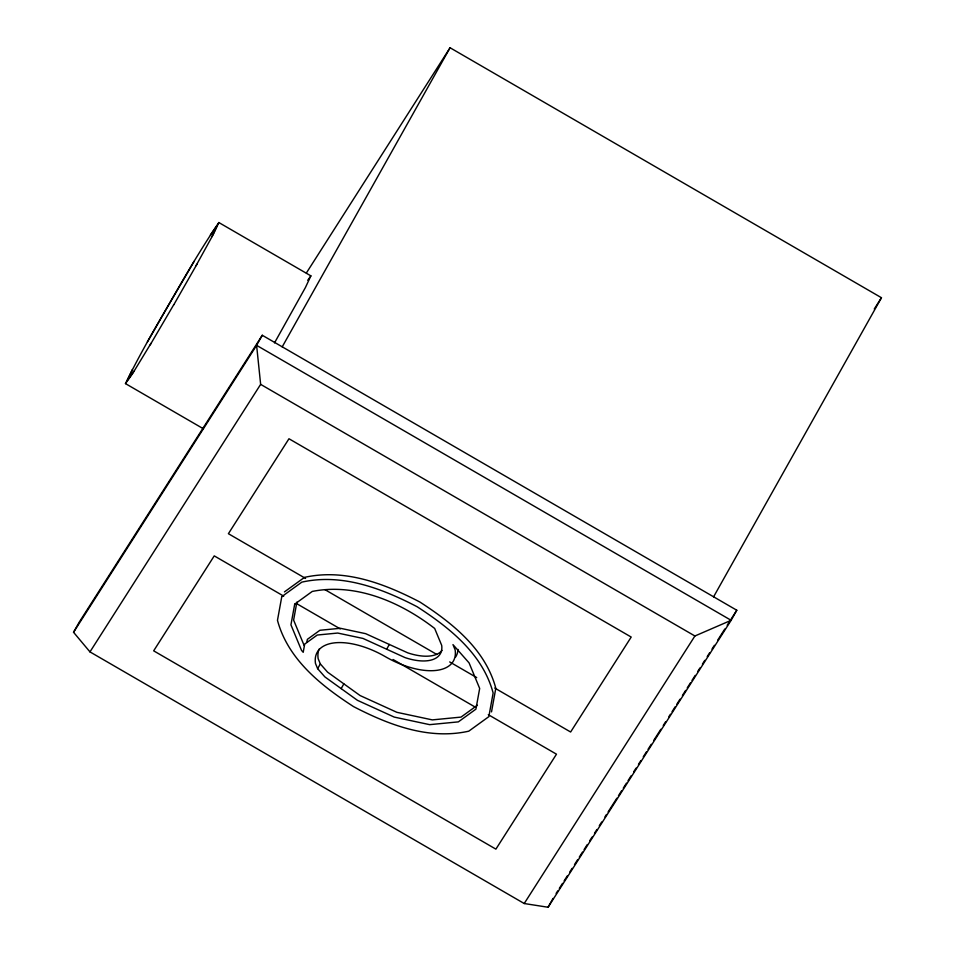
<?xml version="1.0" encoding="UTF-8"?>
<svg xmlns="http://www.w3.org/2000/svg" width="955" height="955" viewBox="0 0 955 955"><rect width="100%" height="100%" fill="white"/><g stroke="black" fill="none" stroke-linecap="round" stroke-linejoin="round"><path stroke-width="1.43" d="M296.874 602.151L293.615 620.093L304.215 645.64M306.877 642.082L307.367 639.349L319.901 630.276L340.386 628.283L365.681 633.678L407.725 652.838A44.897 22.18 29.3 0 0 442.022 650.439M491.515 711.881L495.812 688.221C485.307 649.137 452.324 623.042 419.818 601.984C384.531 583.684 344.755 568.368 304.514 577.369L284.447 591.897M203.439 428.795L125.475 383.612C145.948 341.592 170.85 301.876 194.092 261.348M132.387 369.525L127.146 380.735L133.963 371.149M211.938 236.637L217.179 225.416L210.363 235.014M274.503 342.905L305.445 287.491L310.876 275.864L218.85 222.539L213.419 234.166L196.038 265.657M73.547 632.282L79.205 622.206L262.267 335.265L736.783 610.233L731.124 620.308L548.075 907.25L524.223 903.526L89.973 651.895L73.547 632.282L256.609 345.352L262.267 335.265M282.203 346.88L450.068 47.75L881.453 297.721L713.588 596.839M317.645 668.679L315.472 663.439A59.843 29.557 29.3 0 1 385.307 656.646A59.843 29.557 29.3 0 0 455.141 649.866L452.968 644.613L469.072 662.889L479.673 688.448L475.912 709.147L458.352 721.873L429.666 724.654L394.236 717.086L357.445 700.325L324.891 676.904L317.645 668.679L320.319 663.916L318.146 658.675A59.843 29.557 29.3 0 1 319.113 649.102M341.174 688.615L343.848 683.852M386.656 649.221L389.33 644.458M548.075 907.25L553.017 898.428M147.404 341.89C170.718 301.84 192.743 260.858 218.85 222.539M173.798 304.764L196.921 264.26M150.233 344.803L173.738 304.705M151.021 343.311L132.554 373.668L125.475 383.612M306.376 272.987L450.068 47.75M89.973 651.895L260.643 384.364L256.609 345.352L731.124 620.308L694.906 635.994L524.223 903.526M874.267 308.978L881.453 297.721M556.132 893.403L557.732 890.896M559.32 888.401L562.519 883.387M564.119 880.88L567.318 875.866M569.717 872.106L572.117 868.346M574.516 864.585L577.715 859.572M579.315 857.065L582.502 852.063M584.102 849.556L587.301 844.542M589.701 840.782L592.1 837.022M594.499 833.261L596.899 829.501M599.298 825.741L601.698 821.98M604.885 816.979L606.485 814.472M608.084 811.965L616.882 798.177M618.482 795.67L621.681 790.656M623.281 788.15L626.468 783.148M628.068 780.641L631.267 775.627M633.666 771.867L636.066 768.107M638.465 764.346L640.865 760.586M643.264 756.826L646.463 751.824M648.051 749.317L651.25 744.303M653.65 740.543L660.848 729.262M663.248 725.502L665.647 721.741M668.834 716.739L670.434 714.233M672.034 711.726L675.233 706.712M676.832 704.205L680.032 699.191M682.431 695.431L685.63 690.417M687.23 687.91L690.417 682.909M692.017 680.402L695.216 675.388M697.616 671.628L700.015 667.867M702.414 664.107L704.814 660.347M707.213 656.586L709.613 652.826M712 649.078L714.4 645.317M717.599 640.304L724.797 629.023M727.197 625.262L729.596 621.502M731.196 618.995L736.783 610.233M307.737 280.293L310.876 275.864M477.416 705.232L461.026 717.098L432.34 719.891L396.91 712.323L360.119 695.562L327.565 672.141L320.319 663.916M260.643 384.364L694.906 635.994M305.588 578.432L228.4 533.702L288.971 438.751L631.207 637.057L570.624 732.008L494.714 688.03M324.891 589.617L436.817 654.473M449.686 661.934L476.7 677.584M283.719 596.135L214.242 555.882L153.671 650.833L495.896 849.138L556.479 754.187L488.292 714.674M296.587 603.596L340.326 628.939M393.078 659.511L475.423 707.225M458.018 649.424A59.843 29.557 29.3 0 1 455.666 656.933M281.773 596.66L277.475 620.32C287.98 659.404 320.964 685.487 353.469 706.557C388.757 724.857 428.532 740.173 468.774 731.172L488.841 716.644L493.138 692.984C482.633 653.9 449.65 627.805 417.144 606.747C381.857 588.447 342.081 573.131 301.84 582.132L281.773 596.66M294.701 604.157L290.941 624.857L301.541 650.403L303.201 652.301L304.693 644.112L317.227 635.039L337.712 633.046L363.007 638.441L405.051 657.601A44.897 22.18 29.3 0 0 441.676 645.329L434.668 628.45C400.539 602.056 355.988 582.741 312.261 591.432L294.701 604.157"/></g></svg>
